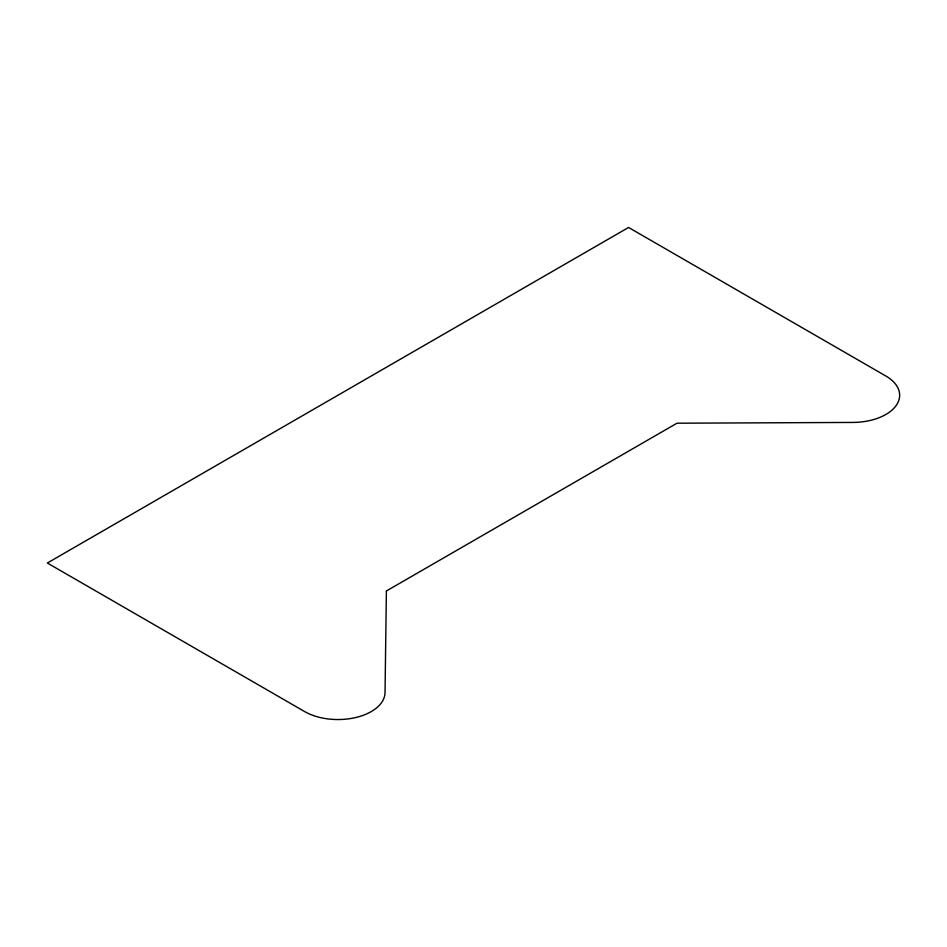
<?xml version="1.0" encoding="UTF-8"?>
<svg xmlns="http://www.w3.org/2000/svg" width="947" height="947" viewBox="0 0 947 947"><rect width="100%" height="100%" fill="white"/><g stroke="black" fill="none" stroke-linecap="round" stroke-linejoin="round"><path stroke-width="1.42" d="M386.388 590.987L385.038 692.553A47.09 27.191 0 0 1 355.812 717.506A47.09 27.191 0 0 1 304.65 711.576L47.35 563.015L628.559 227.469L885.859 376.018A47.09 27.191 0 0 1 896.134 405.553A47.09 27.191 0 0 1 852.916 422.433L676.987 423.202L386.388 590.987"/></g></svg>
